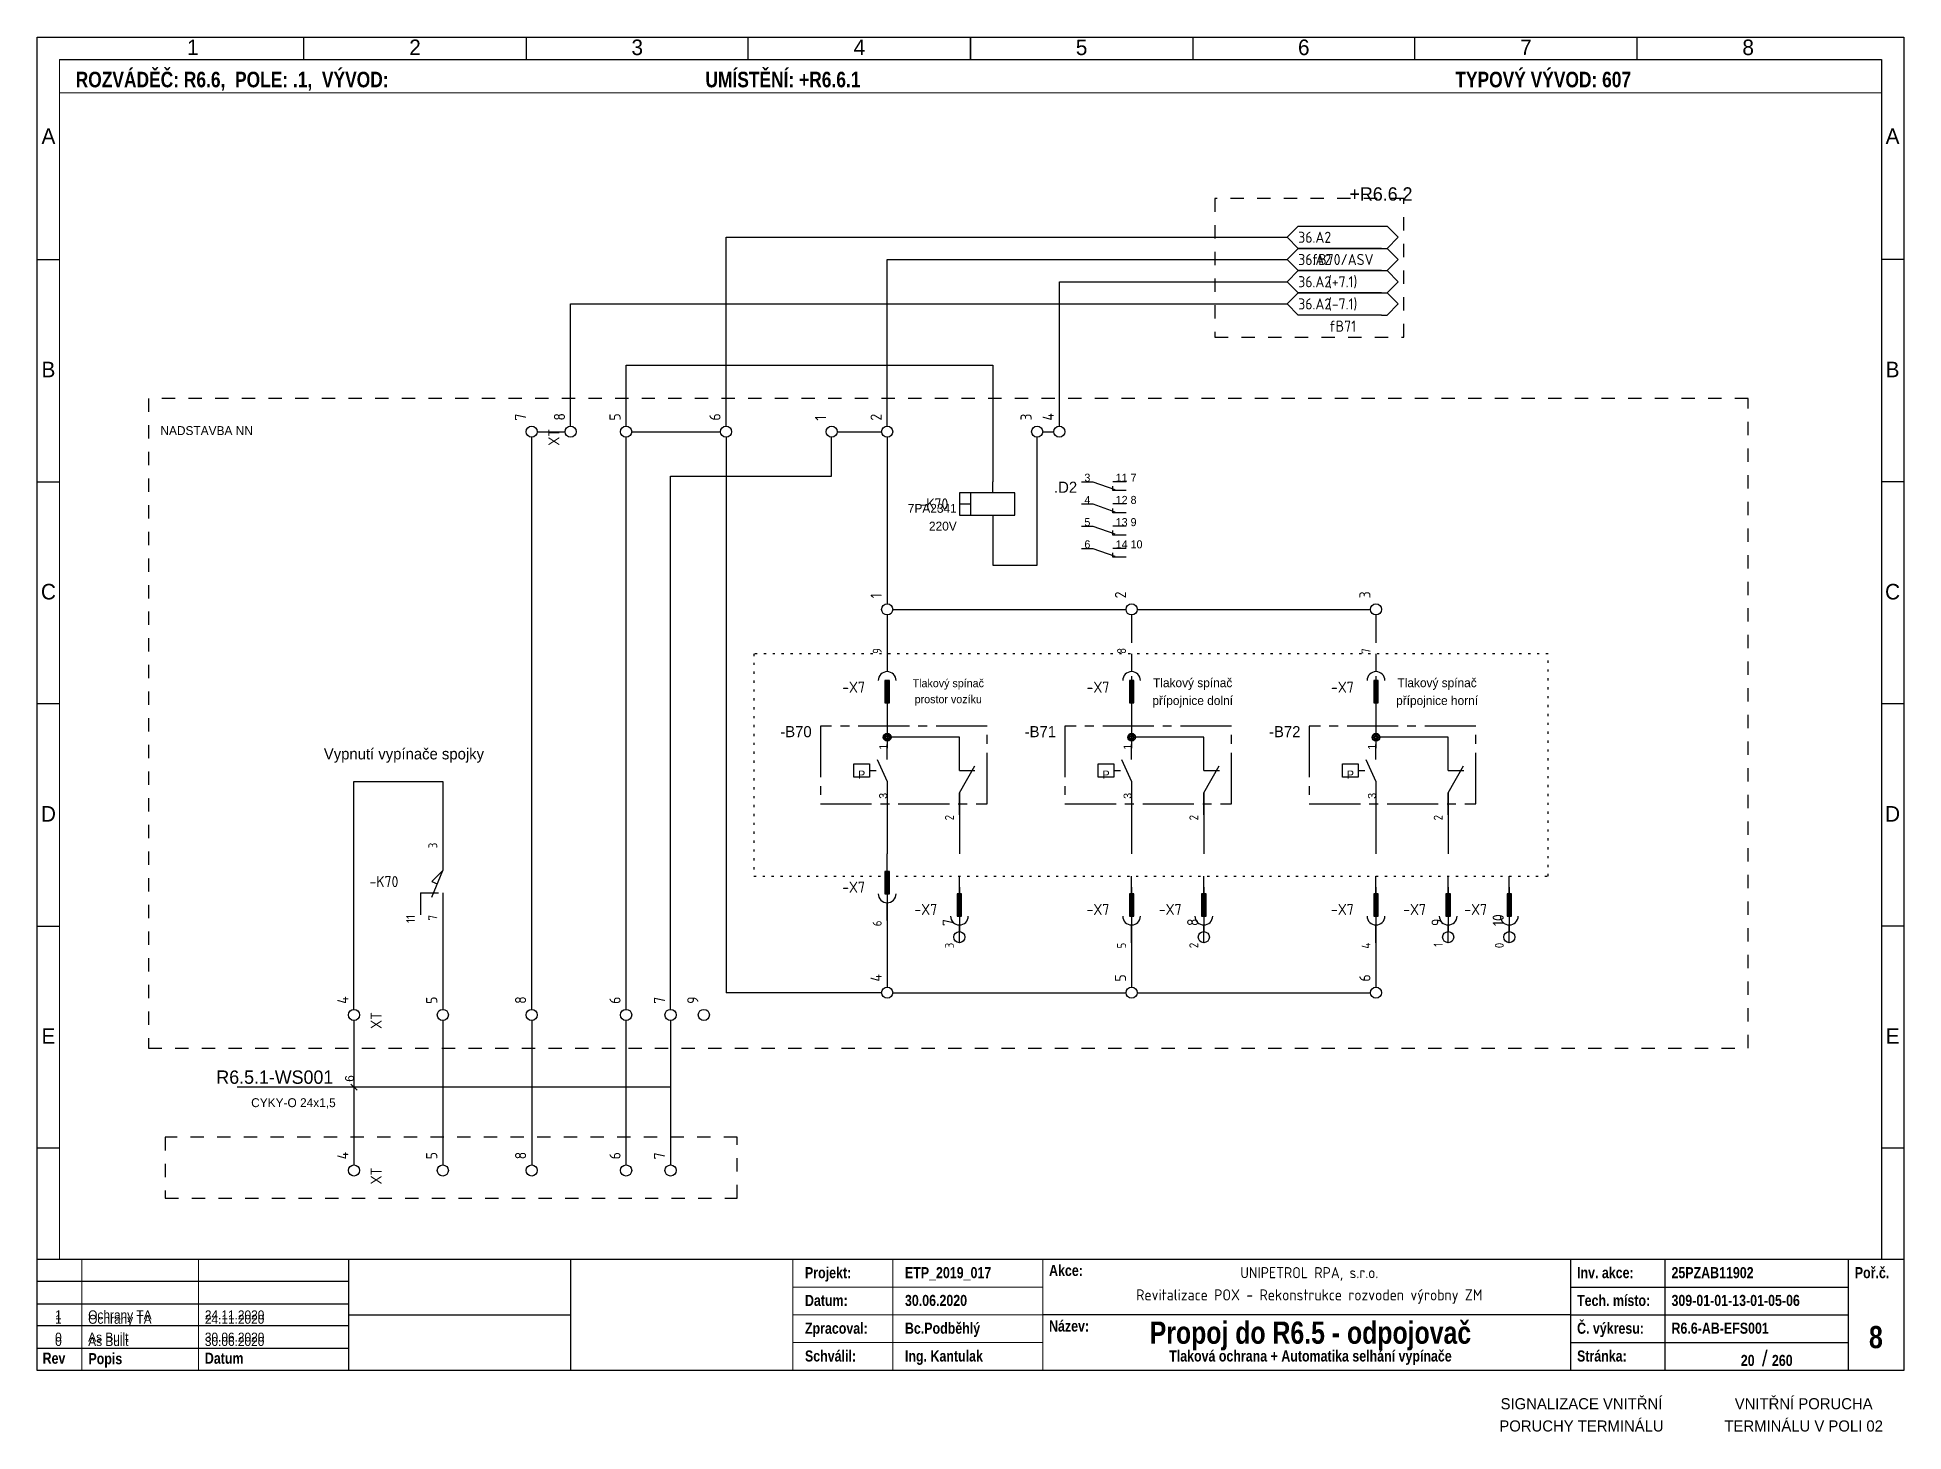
# Model space of a CAD drawing. Extents: x 0 to 420, y -14 to 300.
import ezdxf
from ezdxf.enums import TextEntityAlignment as Align

# ---------------------------------------------------------------- set-up
doc = ezdxf.new("R2010")
doc.units = 0
doc.header["$MEASUREMENT"] = 0
for name, pattern in [('EDS_DASHED', [4, 2.5, -1.5]), ('LTY1', [0]), ('LTY2', [2, 0.5, -1.5]), ('LTY3', [3, 1.5, -1.5]), ('LTY4', [6, 3, -3]), ('LTY6', [17.5, 11.5, -2, 2, -2])]:
    doc.linetypes.add(name, pattern=pattern)
for name, color, linetype in [('2', 2, 'Continuous'), ('4', 4, 'Continuous'), ('dotbox', 2, 'EDS_DASHED'), ('etext', 1, 'Continuous'), ('GRAFIK', 7, 'LTY1'), ('PEN1', 7, 'LTY1'), ('PEN2', 7, 'LTY1'), ('PEN4', 7, 'LTY1'), ('PEN5', 7, 'LTY1'), ('SYMBOL', 7, 'LTY1'), ('taglayer', 2, 'Continuous')]:
    doc.layers.add(name, color=color, linetype=linetype)
doc.layers.add('ETP_razítko_text', color=7, linetype='Continuous', lineweight=9)
doc.styles.add('A-TUCN', font='arialbd.ttf')
doc.styles.add('NORMSCHRIFT', font='normwin')
doc.styles.get("Standard").update_dxf_attribs({"font": 'ISOCP.SHX'})

# ---------------------------------------------------------------- blocks, each defined once
blk = doc.blocks.new('KON-NO1_')
at = {"layer": 'PEN1', "linetype": 'LTY1'}
for p, q in [((0, -2.5), (0, 0)), ((-2.275, -2.5), (0, -7.5)), ((0, -7.5), (0, -10))]:
    blk.add_line(p, q, dxfattribs=at)
at = {"layer": 'PEN2', "style": 'NORMSCHRIFT', "flags": 8}
for tag, height, p in [('CODE_1', 3, (-4.9, 3.5)), ('CODE_4', 3, (-4.9, -0.5)), ('CODE_2', 3, (-4.9, -0.5)), ('CODE_3', 2.5, (-4.75, -4)), ('CODE_10', 2.5, (-4.75, -10.5))]:
    blk.add_attdef(tag, text='', height=height, dxfattribs=at).set_placement(p, align=Align.RIGHT)
at = {"layer": 'PEN4', "style": 'NORMSCHRIFT', "flags": 8}
blk.add_attdef('CODE_21', (0, -0.325), '', height=1.8, rotation=90, dxfattribs=at)
at = {"layer": 'PEN4', "style": 'NORMSCHRIFT', "flags": 9}
for tag in ['CODE_91', 'CODE_5030', 'CODE_5031', 'CODE_5032']:
    blk.add_attdef(tag, (0, 0), '', height=3.5, dxfattribs=at)
at = {"layer": 'PEN4', "style": 'NORMSCHRIFT', "flags": 8}
blk.add_attdef('CODE_40', text='', height=1.8, dxfattribs=at).set_placement((-4.525, -12.8), align=Align.RIGHT)
blk.add_attdef('CODE_21', text='', height=1.8, rotation=90, dxfattribs=at).set_placement((0, -10.025), align=Align.RIGHT)
blk = doc.blocks.new('_OVL-TLAK_SP')
at = {"layer": 'PEN1', "linetype": 'LTY1'}
for p, q in [((-7.25, -1), (-3.75, -1)), ((-7.25, -4), (-7.25, -1)), ((-3.75, -4), (-7.25, -4)), ((-3.75, -1), (-3.75, -4))]:
    blk.add_line(p, q, dxfattribs=at)
at = {"layer": 'PEN1', "linetype": 'LTY3'}
blk.add_line((-3.75, -2.5), (-1.05, -2.5), dxfattribs=at)
at = {"layer": 'PEN4', "style": 'NORMSCHRIFT'}
blk.add_text('P', height=1.8, dxfattribs=at).set_placement((-5.5, -4.3), align=Align.CENTER)
blk = doc.blocks.new('W-ZILA')
at = {"layer": 'PEN1', "linetype": 'LTY1'}
blk.add_line((0.7, -0.7), (-0.7, 0.7), dxfattribs=at)
at = {"layer": 'PEN2', "style": 'NORMSCHRIFT', "flags": 8}
blk.add_attdef('CODE_4', text='', height=3, dxfattribs=at).set_placement((-4.4, 2), align=Align.RIGHT)
at = {"layer": 'PEN4', "style": 'NORMSCHRIFT', "flags": 8}
blk.add_attdef('CODE_1003', (0, 1.2), '', height=2, rotation=90, dxfattribs=at)
at = {"layer": 'PEN4', "style": 'NORMSCHRIFT', "flags": 9}
for tag in ['CODE_362', 'CODE_39', 'CODE_40', 'CODE_80', 'CODE_152', 'CODE_151', 'CODE_41', 'CODE_366', 'CODE_367', 'CODE_149', 'CODE_375', 'CODE_30', 'CODE_4600', 'CODE_4601', 'CODE_560', 'CODE_554', 'CODE_559', 'CODE_1003', 'CODE_556', 'CODE_1003', 'CODE_1600', 'CODE_564', 'CODE_565', 'CODE_12401', 'CODE_5030', 'CODE_5031', 'CODE_5032']:
    blk.add_attdef(tag, (0, 0), '', height=3.5, dxfattribs=at)
at = {"layer": 'PEN4', "style": 'NORMSCHRIFT', "flags": 8}
blk.add_attdef('CODE_1003', text='', height=2, dxfattribs=at).set_placement((-4.1, -4.5), align=Align.RIGHT)
blk.add_attdef('CODE_58', text='', height=2, rotation=90, dxfattribs=at).set_placement((4, -3.1), align=Align.RIGHT)
blk = doc.blocks.new('_VYT____')
at = {"layer": 'PEN2', "style": 'NORMSCHRIFT', "flags": 8}
for p in [(0.3, 3), (0.3, -0.5)]:
    blk.add_attdef('CODE_1003', p, '', height=3, dxfattribs=at)
blk.add_attdef('CODE_40', text='', height=2.5, dxfattribs=at).set_placement((-5.75, -18.5), align=Align.RIGHT)
at = {"layer": 'PEN4', "style": 'NORMSCHRIFT', "flags": 9}
for tag in ['CODE_1', 'CODE_2', 'CODE_3']:
    blk.add_attdef(tag, (0, 0), '', height=3.5, dxfattribs=at)
blk = doc.blocks.new('_6-CO')
at = {"layer": 'PEN1', "linetype": 'LTY1'}
for p, q in [((-5, 0), (-2.5, 0)), ((-2.5, 0), (2.5, -1.75)), ((5, 0), (2, 0)), ((2, -2), (2, -1)), ((5, -2), (2, -2))]:
    blk.add_line(p, q, dxfattribs=at)
blk = doc.blocks.new('_9-REV')
at = {"layer": 'PEN4', "style": 'NORMSCHRIFT', "flags": 8}
blk.add_attdef('CODE_12778', text='', height=2, dxfattribs=at).set_placement((-0.25, 0.5), align=Align.CENTER)
at = {"layer": 'PEN4', "style": 'NORMSCHRIFT'}
for tag, p, height, flags in [('CODE_5902', (0, 0), 3.5, 9), ('CODE_12783', (6.45, 0.5), 2, 8), ('CODE_12782', (32.7, 0.5), 2, 8)]:
    blk.add_attdef(tag, p, '', height=height, dxfattribs=dict(at, flags=flags))
blk = doc.blocks.new('htterm2')
blk.add_circle((0, -1.25), 1.25)
at = {"layer": 'etext'}
blk.add_attdef('T1', (-1.25, 2.5), '', height=2.5, rotation=90, dxfattribs=at)
blk.add_attdef('REFERENCE', text='', height=2.5, rotation=90, dxfattribs=at).set_placement((6.25, -1.25), align=Align.CENTER)
at = {"layer": 'etext', "flags": 1}
for tag, p in [('PNLNO', (-8.75, -1.25)), ('TBLOCK', (-5, -1.25))]:
    blk.add_attdef(tag, text='', height=2.5, rotation=90, dxfattribs=at).set_placement(p, align=Align.CENTER)
at = {"layer": 'etext'}
blk.add_attdef('T2', text='', height=2.5, rotation=90, dxfattribs=at).set_placement((-1.25, -5), align=Align.RIGHT)
for tag, p, flags in [('MFG', (12.5, -12.5), 1), ('CATNO', (12.5, -16.25), 1), ('CATDESC', (12.5, -20), 1), ('VSN', (12.5, -27.92), 3), ('LENGTH', (12.5, -32.08), 3), ('BUSW', (12.5, -36.25), 3), ('RSTATUS', (12.5, -40), 1)]:
    blk.add_attdef(tag, p, '', height=2.5, dxfattribs=dict(at, flags=flags))
blk = doc.blocks.new('hilsco9')
for p, q in [((0, 0), (0, -5)), ((-2.5, -11), (0, -5)), ((0, -5), (-2.5, -7.5)), ((-2.5, -7.5), (-1.26, -8.02)), ((-5, -10), (-1, -10)), ((-5, -10), (-5, -15)), ((0, -10), (0, -15))]:
    blk.add_line(p, q)
at = {"layer": 'etext'}
for tag, p in [('USER_C2', (-10, 2.5)), ('VISDESC', (-10, -1.25)), ('USER_C1', (-10, -5)), ('REFERENCE', (-10, -12.5)), ('RATING1', (-10, -16.25)), ('RATING2', (-10, -20)), ('RATING3', (-10, -23.75)), ('RATING4', (-10, -27.5))]:
    blk.add_attdef(tag, text='', height=2, dxfattribs=at).set_placement(p, align=Align.RIGHT)
blk.add_attdef('T4', (-1.25, 0), '', height=2, rotation=90, dxfattribs=at)
for tag, p, height, flags in [('CATDESC', (22.5, -10), 2, 1), ('PNLNO', (22.5, -12.5), 1.25, 1), ('VSN', (22.5, -17), 1.25, 3), ('MFG', (22.5, -14), 1.25, 1), ('CATNO', (22.5, -15.5), 1.25, 1), ('LENGTH', (22.5, -19.25), 1, 3), ('BUSW', (22.5, -21.19), 1, 3)]:
    blk.add_attdef(tag, p, '', height=height, dxfattribs=dict(at, flags=flags))
for tag, p in [('T1', (-6.25, -15)), ('T2', (-1.25, -15))]:
    blk.add_attdef(tag, text='', height=2, rotation=90, dxfattribs=at).set_placement(p, align=Align.RIGHT)
at = {"layer": 'etext', "flags": 1}
for tag, p in [('T5', (25, -22.5)), ('T6', (28.75, -22.5))]:
    blk.add_attdef(tag, text='', height=2, rotation=90, dxfattribs=at).set_placement(p, align=Align.RIGHT)
blk.add_attdef('RSTATUS', text='', height=2, dxfattribs=at).set_placement((-5, -30), align=Align.RIGHT)
blk.add_attdef('T3', (28.75, -31.25), '', height=2, rotation=90, dxfattribs=at)
at = {"layer": 'taglayer'}
blk.add_attdef('TAGNAME', text='', height=2.5, dxfattribs=at).set_placement((-10, -8.75), align=Align.RIGHT)
blk = doc.blocks.new('hihsc')
for p, q in [((0, -2.5), (0, 0)), ((-5, -2.5), (-7.5, -2.5)), ((-7.5, -2.5), (-7.5, -7.5)), ((-5, -2.5), (-5, -7.5)), ((5, -2.5), (-5, -2.5)), ((5, -7.5), (5, -2.5)), ((-7.5, -5), (-5, -5)), ((-7.5, -7.5), (-5, -7.5)), ((-5, -7.5), (5, -7.5)), ((0, -7.5), (0, -10))]:
    blk.add_line(p, q)
at = {"layer": 'etext'}
for tag, p in [('USER_C2', (-10, 5)), ('VISDESC', (-10, 1.25)), ('USER_C1', (-10, -2.5)), ('REFERENCE', (-10, -10)), ('RATING1', (-10, -13.75)), ('RATING2', (-10, -17.5)), ('RATING3', (-10, -21.25)), ('RATING4', (-10, -25))]:
    blk.add_attdef(tag, text='', height=2, dxfattribs=at).set_placement(p, align=Align.RIGHT)
blk.add_attdef('T1', (-1.25, 0), '', height=2, rotation=90, dxfattribs=at)
for tag, p, height, flags in [('CATDESC', (7.5, -1.25), 2, 1), ('PNLNO', (7.5, -3.75), 1.25, 1), ('MFG', (7.5, -5.25), 1.25, 1), ('VSN', (7.5, -8.25), 1.25, 3), ('CATNO', (7.5, -6.75), 1.25, 1), ('LENGTH', (8, -10), 1, 3), ('BUSW', (8, -11), 1, 3)]:
    blk.add_attdef(tag, p, '', height=height, dxfattribs=dict(at, flags=flags))
at = {"layer": 'etext', "flags": 1}
for tag, p in [('T2', (17.5, -6.25)), ('T3', (21.25, -6.25))]:
    blk.add_attdef(tag, p, '', height=2, rotation=90, dxfattribs=at)
for tag, p in [('T5', (17.5, -7.5)), ('T6', (21.25, -7.5))]:
    blk.add_attdef(tag, text='', height=2, rotation=90, dxfattribs=at).set_placement(p, align=Align.RIGHT)
at = {"layer": 'etext'}
blk.add_attdef('T4', text='', height=2, rotation=90, dxfattribs=at).set_placement((-1.25, -10), align=Align.RIGHT)
at = {"layer": 'etext', "flags": 1}
blk.add_attdef('RSTATUS', text='', height=2, dxfattribs=at).set_placement((-5, -30), align=Align.RIGHT)
at = {"layer": 'taglayer'}
blk.add_attdef('TAGNAME', text='', height=2.5, dxfattribs=at).set_placement((-10, -6.25), align=Align.RIGHT)
blk = doc.blocks.new('ORLEN_D')
at = {"layer": 'ETP_razítko_text'}
for p, q in [((5, 25), (5, 295)), ((5, 287.5), (415, 287.5)), ((10, 0), (10, 25)), ((36.25, 0), (36.25, 25)), ((170, 25), (170, 0)), ((192.5, 0), (192.5, 25)), ((226.25, 25), (226.25, 0)), ((170, 18.75), (226.25, 18.75)), ((170, 12.5), (226.25, 12.5)), ((170, 6.25), (226.25, 6.25))]:
    blk.add_line(p, q, dxfattribs=at)
at = {"layer": 'PEN1', "linetype": 'LTY1'}
for p, q in [((60, 295), (60, 300)), ((110, 300), (110, 295)), ((160, 295), (160, 300)), ((210, 300), (210, 295)), ((210, 295), (210, 300)), ((260, 300), (260, 295)), ((310, 295), (310, 300)), ((360, 295), (360, 300)), ((5, 295), (415, 295)), ((415, 295), (415, 25)), ((0, 250), (5, 250)), ((420, 250), (415, 250)), ((0, 200), (5, 200)), ((420, 200), (415, 200)), ((5, 150), (0, 150)), ((420, 150), (415, 150)), ((0, 100), (5, 100)), ((420, 100), (415, 100)), ((5, 50), (0, 50)), ((420, 50), (415, 50)), ((0, 25), (420, 25)), ((70, 25), (70, 0)), ((120, 25), (120, 0)), ((345, 25), (345, 0)), ((366.25, 25), (366.25, 0)), ((407.5, 25), (407.5, 0)), ((70, 20), (0, 20)), ((345, 18.75), (366.25, 18.75)), ((366.25, 18.75), (407.5, 18.75)), ((0, 15), (70, 15)), ((70, 10), (0, 10)), ((70, 12.5), (120, 12.5)), ((345, 12.5), (226.25, 12.5)), ((345, 12.5), (366.25, 12.5)), ((366.25, 12.5), (407.5, 12.5)), ((0, 5), (70, 5)), ((345, 6.25), (366.25, 6.25)), ((366.25, 6.25), (407.5, 6.25))]:
    blk.add_line(p, q, dxfattribs=at)
at = {"layer": 'PEN5', "linetype": 'LTY1'}
for p, q in [((0, 0), (0, 300)), ((0, 300), (420, 300)), ((420, 300), (420, 0)), ((420, 0), (0, 0)), ((420, 0), (0, 0))]:
    blk.add_line(p, q, dxfattribs=at)
at = {"layer": 'ETP_razítko_text'}
for p, values in [((5, 11), {'CODE_12778': '1', 'CODE_12783': 'Ochrany TA', 'CODE_12782': '24.11.2020'}), ((5, 6), {'CODE_12778': '0', 'CODE_12783': 'As Built', 'CODE_12782': '30.06.2020'})]:
    blk.add_blockref('_9-REV', p, dxfattribs=at).add_auto_attribs(values)
at = {"flags": 8}
for tag, p in [('NAZOV_SPOLOCNOSTI', (286.25, 20.75)), ('PROJEKT', (286.25, 15.75))]:
    blk.add_attdef(tag, text='', height=2.5, dxfattribs=at).set_placement(p, align=Align.CENTER)
at = {"layer": 'ETP_razítko_text', "style": 'A-TUCN', "width": 0.8}
for s, p in [('Projekt:', (172.75, 20.75)), ('Akce:', (227.68, 21.25)), ('Inv. akce:', (346.5, 20.75)), ('Poř.č.', (409, 20.75)), ('Datum:', (172.75, 14.5)), ('Tech. místo:', (346.5, 14.5)), ('Zpracoval:', (172.75, 8.25)), ('Název:', (227.68, 8.75)), ('Č. výkresu:', (346.5, 8.25)), ('Schválil:', (172.75, 2)), ('Stránka:', (346.5, 2)), ('Popis', (11.5, 1.4)), ('Datum', (37.7, 1.5))]:
    blk.add_text(s, height=2.5, dxfattribs=at).set_placement(p)
blk.add_text('Rev', height=2.5, dxfattribs=at).set_placement((3.75, 1.5), align=Align.CENTER)
for tag, p, height, flags in [('CODE_1', (8.63, 288.75), 3.5, 8), ('CODE_2', (150.35, 288.75), 3.5, 8), ('CODE_3', (180.34, 288.75), 3.5, 8), ('CODE_10150', (319.1, 288.75), 3.5, 8), ('CODE_500', (195.25, 20.75), 2.5, 8), ('CODE_10000', (367.75, 20.75), 2.5, 8), ('CODE_72', (195.25, 14.5), 2.5, 8), ('CODE_10001', (367.75, 14.5), 2.5, 8), ('CODE_502', (195.25, 8.25), 2.5, 8), ('CODE_68', (367.75, 8.25), 2.5, 8), ('CODE_531', (195.25, 2), 2.5, 8), ('CODE_60', (0, 1), 2.5, 9), ('CODE_61', (0, 1), 2.5, 9), ('CODE_63', (0, 1), 2.5, 9), ('CODE_64', (0, 1), 2.5, 9), ('CODE_57', (0, 1), 2.5, 9), ('CODE_757', (0, 1), 2.5, 9), ('CODE_755', (0, 1), 2.5, 9), ('CODE_756', (0, 1), 2.5, 9), ('CODE_758', (0, 1), 2.5, 9), ('CODE_700', (0, 1), 2.5, 9), ('CODE_704', (0, 1), 2.5, 9), ('CODE_4006', (0, 1), 2.5, 9), ('CODE_503', (0, 1), 2.5, 9), ('CODE_533', (0, 1), 2.5, 9), ('CODE_534', (0, 1), 2.5, 9), ('CODE_67', (0, 1), 2.5, 9), ('CODE_504', (0, 1), 2.5, 9), ('CODE_505', (0, 1), 2.5, 9), ('CODE_373', (0, 1), 2.5, 9), ('CODE_39', (0, 1), 2.5, 9), ('CODE_372', (0, 1), 2.5, 9), ('CODE_510', (0, 1), 2.5, 9), ('CODE_1003', (0, 1), 2.5, 9), ('CODE_509', (0, 1), 2.5, 9), ('CODE_1003', (0, 1), 2.5, 9), ('CODE_1003', (0, 1), 2.5, 9), ('CODE_12766', (0, 1), 2.5, 9), ('CODE_109', (0, 1), 2.5, 9), ('CODE_12791', (0, 1), 2.5, 9), ('CODE_91', (0, 1), 2.5, 9), ('CODE_91', (0, 1), 2.5, 9), ('CODE_91', (0, 1), 2.5, 9), ('CODE_91', (0, 1), 2.5, 9), ('CODE_91', (0, 1), 2.5, 9), ('CODE_2160', (0, 1), 2.5, 9), ('CODE_2000', (0, 1), 2.5, 9), ('CODE_2001', (0, 1), 2.5, 9), ('CODE_2002', (0, 1), 2.5, 9), ('CODE_2003', (0, 1), 2.5, 9), ('CODE_2004', (0, 1), 2.5, 9), ('CODE_2005', (0, 1), 2.5, 9), ('CODE_2006', (0, 1), 2.5, 9), ('CODE_2007', (0, 1), 2.5, 9), ('CODE_2008', (0, 1), 2.5, 9), ('CODE_2009', (0, 1), 2.5, 9), ('CODE_2012', (0, 1), 2.5, 9), ('CODE_2013', (0, 1), 2.5, 9), ('CODE_2014', (0, 1), 2.5, 9), ('CODE_2015', (0, 1), 2.5, 9), ('CODE_2016', (0, 1), 2.5, 9), ('CODE_2017', (0, 1), 2.5, 9), ('CODE_2018', (0, 1), 2.5, 9), ('CODE_2019', (0, 1), 2.5, 9), ('CODE_2130', (0, 1), 2.5, 9), ('CODE_2131', (0, 1), 2.5, 9), ('CODE_2500', (0, 1), 2.5, 9), ('CODE_2501', (0, 1), 2.5, 9), ('CODE_2502', (0, 1), 2.5, 9), ('CODE_2503', (0, 1), 2.5, 9), ('CODE_2504', (0, 1), 2.5, 9), ('CODE_2505', (0, 1), 2.5, 9), ('CODE_2506', (0, 1), 2.5, 9), ('CODE_2507', (0, 1), 2.5, 9), ('CODE_2508', (0, 1), 2.5, 9), ('CODE_2509', (0, 1), 2.5, 9), ('CODE_4510', (0, 1), 2.5, 9), ('CODE_12778', (0, 1), 2.5, 9), ('CODE_12783', (0, 1), 2.5, 9), ('CODE_12782', (0, 1), 2.5, 9), ('CODE_5902', (0, 1), 2.5, 9), ('CODE_5030', (0, 1), 2.5, 9), ('CODE_5031', (0, 1), 2.5, 9), ('CODE_5032', (0, 1), 2.5, 9), ('CODE_5033', (0, 1), 2.5, 9), ('CODE_5034', (0, 1), 2.5, 9), ('CODE_5035', (0, 1), 2.5, 9), ('CODE_71', (390.35, 1), 2.5, 8)]:
    blk.add_attdef(tag, p, '', height=height, dxfattribs=dict(at, flags=flags))
at = {"layer": 'ETP_razítko_text', "style": 'A-TUCN', "width": 0.8, "flags": 8}
for tag, height, p in [('CODE_76', 5, (286.5, 6)), ('CODE_701', 5, (413.75, 5)), ('CODE_65', 2.5, (286.5, 2))]:
    blk.add_attdef(tag, text='', height=height, dxfattribs=at).set_placement(p, align=Align.CENTER)
blk.add_attdef('CODE_62', text='', height=2.5, dxfattribs=at).set_placement((386.45, 1), align=Align.RIGHT)
at = {"layer": 'PEN1', "style": 'NORMSCHRIFT'}
for s, p in [('1', (35, 296)), ('2', (85, 296)), ('3', (135, 296)), ('4', (185, 296)), ('5', (235, 296)), ('6', (285, 296)), ('7', (335, 296)), ('8', (385, 296)), ('A', (2.5, 276)), ('A', (417.5, 276)), ('B', (2.5, 223.5)), ('B', (417.5, 223.5)), ('C', (2.5, 173.5)), ('C', (417.5, 173.5)), ('D', (2.5, 123.5)), ('D', (417.5, 123.5)), ('E', (2.5, 73.5)), ('E', (417.5, 73.5)), ('/', (388.75, 1))]:
    blk.add_text(s, height=3.5, dxfattribs=at).set_placement(p, align=Align.CENTER)
blk = doc.blocks.new('hiplug')
for p, q in [((0, 0), (0, -4)), ((-0.5, -6), (-0.5, -11)), ((0.5, -6), (-0.5, -6)), ((0.5, -11), (0.5, -6)), ((-0.5, -11), (0.5, -11)), ((0, -11), (0, -15))]:
    blk.add_line(p, q)
blk.add_arc((0, -6), 2, 0, 180)
for points in [[(-0.5, -6), (0.5, -6), (-0.5, -11)], [(-0.5, -11), (0.5, -11), (0.5, -6)]]:
    blk.add_solid(points)
at = {"layer": 'etext'}
for tag, p in [('USER_C2', (-5, 2.5)), ('VISDESC', (-5, -1.25)), ('USER_C1', (-5, -5)), ('REFERENCE', (-5, -12.5)), ('RATING1', (-5, -16.25)), ('RATING2', (-5, -20)), ('RATING3', (-5, -23.75)), ('RATING4', (-5, -27.5))]:
    blk.add_attdef(tag, text='', height=2, dxfattribs=at).set_placement(p, align=Align.RIGHT)
blk.add_attdef('T1', (-1.25, 0), '', height=2, rotation=90, dxfattribs=at)
blk.add_attdef('T4', text='', height=2, rotation=90, dxfattribs=at).set_placement((-1.25, -15), align=Align.RIGHT)
at = {"layer": 'etext', "flags": 1}
blk.add_attdef('RSTATUS', text='', height=2, dxfattribs=at).set_placement((-5, -30), align=Align.RIGHT)
at = {"layer": 'etext'}
for tag, p, height, flags in [('PNLNO', (10, -42.5), 1.25, 1), ('CATDESC', (27.5, -41.25), 2, 1), ('VSN', (10, -47), 1.25, 3), ('MFG', (10, -44), 1.25, 1), ('CATNO', (10, -45.5), 1.25, 1), ('LENGTH', (10.75, -49.5), 1, 3), ('BUSW', (10.75, -50.5), 1, 3)]:
    blk.add_attdef(tag, p, '', height=height, dxfattribs=dict(at, flags=flags))
at = {"layer": 'etext', "flags": 1}
for tag, p in [('T5', (22.5, -42.5)), ('T6', (26.25, -42.5))]:
    blk.add_attdef(tag, text='', height=2, rotation=90, dxfattribs=at).set_placement(p, align=Align.RIGHT)
for tag, p in [('T2', (27.5, -50)), ('T3', (31.25, -50))]:
    blk.add_attdef(tag, p, '', height=2, rotation=90, dxfattribs=at)
at = {"layer": 'taglayer'}
blk.add_attdef('TAGNAME', text='', height=2.5, dxfattribs=at).set_placement((-5, -8.75), align=Align.RIGHT)
blk = doc.blocks.new('hiplug9')
for p, q in [((0, -4), (0, 0)), ((-0.5, -4), (-0.5, -9)), ((0.5, -4), (-0.5, -4)), ((0.5, -9), (0.5, -4)), ((-0.5, -9), (0.5, -9)), ((0, -15), (0, -11))]:
    blk.add_line(p, q)
blk.add_arc((0, -9), 2, 180, 0)
for points in [[(0.5, -4), (-0.5, -4), (-0.5, -9)], [(0.5, -9), (-0.5, -9), (0.5, -4)]]:
    blk.add_solid(points)
at = {"layer": 'etext'}
for tag, p in [('USER_C2', (-5, 2.5)), ('VISDESC', (-5, -1.25)), ('USER_C1', (-5, -5)), ('REFERENCE', (-5, -12.5)), ('RATING1', (-5, -16.25)), ('RATING2', (-5, -20)), ('RATING3', (-5, -23.75)), ('RATING4', (-5, -27.5))]:
    blk.add_attdef(tag, text='', height=2, dxfattribs=at).set_placement(p, align=Align.RIGHT)
blk.add_attdef('T4', (-1.25, 0), '', height=2, rotation=90, dxfattribs=at)
for tag, p, height, flags in [('CATDESC', (20, -10), 2, 1), ('PNLNO', (20, -12.5), 1.25, 1), ('VSN', (20, -17), 1.25, 3), ('MFG', (20, -14), 1.25, 1), ('CATNO', (20, -15.5), 1.25, 1), ('LENGTH', (19.64, -19), 1, 3), ('BUSW', (19.64, -20), 1, 3)]:
    blk.add_attdef(tag, p, '', height=height, dxfattribs=dict(at, flags=flags))
blk.add_attdef('T1', text='', height=2, rotation=90, dxfattribs=at).set_placement((-1.25, -15), align=Align.RIGHT)
at = {"layer": 'etext', "flags": 1}
for tag, p in [('T5', (25, -22.5)), ('T6', (27.5, -22.5))]:
    blk.add_attdef(tag, text='', height=2, rotation=90, dxfattribs=at).set_placement(p, align=Align.RIGHT)
blk.add_attdef('RSTATUS', text='', height=2, dxfattribs=at).set_placement((-5, -30), align=Align.RIGHT)
for tag, p in [('T2', (25, -31.25)), ('T3', (28.75, -31.25))]:
    blk.add_attdef(tag, p, '', height=2, rotation=90, dxfattribs=at)
at = {"layer": 'taglayer'}
blk.add_attdef('TAGNAME', text='', height=2.5, dxfattribs=at).set_placement((-5, -8.75), align=Align.RIGHT)
blk = doc.blocks.new('vwextn')
for p, q in [((0, 0), (2.5, 2.5)), ((2.5, -2.5), (0, 0)), ((2.5, 2.5), (21.25, 2.5)), ((21.25, 2.5), (22.5, 2.5)), ((22.5, 2.5), (25, 0)), ((25, 0), (22.5, -2.5)), ((21.25, -2.5), (2.5, -2.5)), ((21.25, -2.5), (22.5, -2.5))]:
    blk.add_line(p, q)
at = {"layer": 'etext'}
blk.add_attdef('WIRENAME', (2.5, -1.25), '', height=2.5, dxfattribs=at)
blk.add_attdef('REFERENCE', text='', height=2.5, dxfattribs=at).set_placement((12.5, -6.25), align=Align.CENTER)
for tag, p, flags in [('MFG', (28.75, -7.5), 1), ('CATNO', (28.75, -10), 1), ('CATDESC', (28.75, -12.5), 1), ('VSN', (28.75, -15), 3), ('WIRENET', (28.75, -17.5), 1), ('RSTATUS', (28.75, -20), 1)]:
    blk.add_attdef(tag, p, '', height=1.25, dxfattribs=dict(at, flags=flags))
blk = doc.blocks.new('hiswc')
for p, q in [((0, -5), (0, 0)), ((0, -10), (3.48, -3.93)), ((0, -5), (3.5, -5)), ((0, -15), (0, -10))]:
    blk.add_line(p, q)
at = {"layer": 'etext'}
for tag, p in [('USER_C2', (-5, 2.5)), ('VISDESC', (-5, -1.25)), ('USER_C1', (-5, -5)), ('REFERENCE', (-5, -12.5)), ('RATING1', (-5, -16.25)), ('RATING2', (-5, -20)), ('RATING3', (-5, -23.75)), ('RATING4', (-5, -27.5))]:
    blk.add_attdef(tag, text='', height=2, dxfattribs=at).set_placement(p, align=Align.RIGHT)
blk.add_attdef('T1', (-1.25, 0), '', height=2, rotation=90, dxfattribs=at)
blk.add_attdef('T4', text='', height=2, rotation=90, dxfattribs=at).set_placement((-1.25, -15), align=Align.RIGHT)
at = {"layer": 'etext', "flags": 1}
blk.add_attdef('RSTATUS', text='', height=2, dxfattribs=at).set_placement((-5, -30), align=Align.RIGHT)
at = {"layer": 'etext'}
for tag, p, height, flags in [('PNLNO', (8.75, -43.75), 1.25, 1), ('MFG', (8.75, -45.25), 1.25, 1), ('CATNO', (8.75, -46.75), 1.25, 1), ('CATDESC', (27.5, -46.25), 2, 1), ('VSN', (8.75, -48.25), 1.25, 3), ('LENGTH', (8.75, -50.5), 1, 3), ('BUSW', (8.75, -51.5), 1, 3)]:
    blk.add_attdef(tag, p, '', height=height, dxfattribs=dict(at, flags=flags))
at = {"layer": 'etext', "flags": 1}
for tag, p in [('T5', (20, -45)), ('T6', (23.75, -45))]:
    blk.add_attdef(tag, text='', height=2, rotation=90, dxfattribs=at).set_placement(p, align=Align.RIGHT)
for tag, p in [('T2', (25, -53.75)), ('T3', (28.75, -53.75))]:
    blk.add_attdef(tag, p, '', height=2, rotation=90, dxfattribs=at)
at = {"layer": 'taglayer'}
blk.add_attdef('TAGNAME', text='', height=2.5, dxfattribs=at).set_placement((-5, -8.75), align=Align.RIGHT)

msp = doc.modelspace()

# ---------------------------------------------------------------- linework, layer by layer
at = {"layer": '4', "linetype": 'LTY1'}
for p, q in [((155, 212.5), (155, 255)), ((155, 255), (281.25, 255)), ((191.25, 212.5), (191.25, 250)), ((191.25, 250), (281.25, 250)), ((230, 212.5), (230, 245)), ((230, 245), (281.25, 245)), ((120, 212.5), (120, 240)), ((120, 240), (281.25, 240)), ((132.5, 212.5), (132.5, 226.25)), ((132.5, 226.25), (215, 226.25)), ((215, 226.25), (215, 200)), ((111.25, 81.25), (111.25, 210)), ((112.5, 211.25), (118.75, 211.25)), ((132.5, 81.25), (132.5, 210)), ((133.75, 211.25), (153.75, 211.25)), ((155, 210), (155, 85)), ((178.75, 201.25), (178.75, 210)), ((180, 211.25), (190, 211.25)), ((191.25, 210), (191.25, 172.5)), ((225, 181.25), (225, 210)), ((226.25, 211.25), (228.75, 211.25)), ((142.5, 81.25), (142.5, 201.25)), ((142.5, 201.25), (178.75, 201.25)), ((215, 190), (215, 181.25)), ((215, 181.25), (225, 181.25)), ((191.25, 170), (191.25, 161.25)), ((192.5, 171.25), (245, 171.25)), ((246.25, 170), (246.25, 163.75)), ((247.5, 171.25), (300, 171.25)), ((301.25, 170), (301.25, 163.75)), ((246.25, 156.25), (246.25, 142.5)), ((301.25, 156.25), (301.25, 142.5)), ((191.25, 153.75), (191.25, 142.5)), ((191.25, 142.5), (191.25, 140)), ((207.5, 142.5), (191.25, 142.5)), ((207.5, 140), (207.5, 142.5)), ((246.25, 142.5), (246.25, 140)), ((262.5, 142.5), (246.25, 142.5)), ((262.5, 140), (262.5, 142.5)), ((301.25, 142.5), (301.25, 140)), ((317.5, 142.5), (301.25, 142.5)), ((317.5, 140), (317.5, 142.5)), ((71.25, 81.25), (71.25, 132.5)), ((71.25, 132.5), (91.25, 132.5)), ((91.25, 132.5), (91.25, 117.5)), ((191.25, 130), (191.25, 116.25)), ((207.5, 130), (207.5, 116.25)), ((246.25, 130), (246.25, 116.25)), ((262.5, 130), (262.5, 116.25)), ((301.25, 130), (301.25, 116.25)), ((317.5, 130), (317.5, 116.25)), ((91.25, 107.5), (91.25, 81.25)), ((191.25, 108.75), (191.25, 86.25)), ((207.5, 108.75), (207.5, 98.75)), ((246.25, 108.75), (246.25, 86.25)), ((262.5, 108.75), (262.5, 98.75)), ((301.25, 108.75), (301.25, 86.25)), ((317.5, 108.75), (317.5, 98.75)), ((331.25, 108.75), (331.25, 98.75)), ((190, 85), (155, 85)), ((192.5, 85), (245, 85)), ((247.5, 85), (300, 85)), ((71.25, 78.75), (71.25, 46.25)), ((91.25, 78.75), (91.25, 46.25)), ((111.25, 78.75), (111.25, 46.25)), ((132.5, 46.25), (132.5, 78.75)), ((142.5, 78.75), (142.5, 46.25)), ((142.5, 63.75), (45, 63.75))]:
    msp.add_line(p, q, dxfattribs=at)
at = {"layer": 'dotbox', "linetype": 'LTY4'}
for points in [[(265, 232.5), (307.5, 232.5), (307.5, 263.75), (265, 263.75)], [(25, 72.5), (385, 72.5), (385, 218.75), (25, 218.75)], [(28.75, 38.75), (157.5, 38.75), (157.5, 52.5), (28.75, 52.5)]]:
    msp.add_lwpolyline(points, close=True, dxfattribs=at)
at = {"layer": 'PEN1', "linetype": 'LTY1'}
for centre, radius in [((191.25, 142.5), 0.875), ((191.25, 142.5), 0.625), ((191.25, 142.5), 0.375), ((246.25, 142.5), 0.875), ((246.25, 142.5), 0.625), ((246.25, 142.5), 0.375), ((301.25, 142.5), 0.875), ((301.25, 142.5), 0.625), ((301.25, 142.5), 0.375)]:
    msp.add_circle(centre, radius, dxfattribs=at)
at = {"layer": 'PEN4', "linetype": 'LTY2'}
for p, q in [((161.25, 161.25), (161.25, 111.25)), ((340, 161.25), (161.25, 161.25)), ((340, 111.25), (340, 161.25)), ((161.25, 111.25), (340, 111.25))]:
    msp.add_line(p, q, dxfattribs=at)
at = {"layer": 'PEN4', "linetype": 'LTY6'}
for p, q in [((176.25, 145), (176.25, 127.5)), ((213.75, 145), (176.25, 145)), ((213.75, 127.5), (213.75, 145)), ((231.25, 145), (231.25, 127.5)), ((268.75, 145), (231.25, 145)), ((268.75, 127.5), (268.75, 145)), ((286.25, 145), (286.25, 127.5)), ((323.75, 145), (286.25, 145)), ((323.75, 127.5), (323.75, 145)), ((176.25, 127.5), (213.75, 127.5)), ((231.25, 127.5), (268.75, 127.5)), ((286.25, 127.5), (323.75, 127.5))]:
    msp.add_line(p, q, dxfattribs=at)

# ---------------------------------------------------------------- block references
at = {"layer": '2'}
ref = msp.add_blockref('htterm2', (111.25, 212.5), dxfattribs=at)
ref.add_attrib('T1', '7', (110, 213.75), dxfattribs={"layer": 'etext', "height": 2.5, "rotation": 90})
ref.add_attrib('REFERENCE', 'XT', dxfattribs={"layer": 'etext', "height": 2.5, "rotation": 90}).set_placement((117.5, 210), align=Align.CENTER)
ref = msp.add_blockref('htterm2', (120, 212.5), dxfattribs=at)
ref.add_attrib('T1', '8', (118.75, 213.75), dxfattribs={"layer": 'etext', "height": 2.5, "rotation": 90})
ref = msp.add_blockref('htterm2', (132.5, 212.5), dxfattribs=at)
ref.add_attrib('T1', '5', (131.25, 213.75), dxfattribs={"layer": 'etext', "height": 2.5, "rotation": 90})
ref = msp.add_blockref('htterm2', (155, 212.5), dxfattribs=at)
ref.add_attrib('T1', '6', (153.75, 213.75), dxfattribs={"layer": 'etext', "height": 2.5, "rotation": 90})
ref = msp.add_blockref('htterm2', (178.75, 212.5), dxfattribs=at)
ref.add_attrib('T1', '1', (177.5, 213.75), dxfattribs={"layer": 'etext', "height": 2.5, "rotation": 90})
ref = msp.add_blockref('htterm2', (191.25, 212.5), dxfattribs=at)
ref.add_attrib('T1', '2', (190, 213.75), dxfattribs={"layer": 'etext', "height": 2.5, "rotation": 90})
ref = msp.add_blockref('htterm2', (225, 212.5), dxfattribs=at)
ref.add_attrib('T1', '3', (223.75, 213.75), dxfattribs={"layer": 'etext', "height": 2.5, "rotation": 90})
ref = msp.add_blockref('htterm2', (230, 212.5), dxfattribs=at)
ref.add_attrib('T1', '4', (228.75, 213.75), dxfattribs={"layer": 'etext', "height": 2.5, "rotation": 90})
for name, p, values in [('hihsc', (215, 200), {'TAGNAME': '-K70'}), ('hiplug', (191.25, 161.25), {'TAGNAME': '-X7', 'T1': '9'}), ('hiplug', (246.25, 161.25), {'TAGNAME': '-X7', 'T1': '8'}), ('hiplug', (301.25, 161.25), {'TAGNAME': '-X7', 'T1': '7'}), ('hiswc', (207.5, 140), {'T4': '2'}), ('hiswc', (262.5, 140), {'T4': '2'}), ('hiswc', (317.5, 140), {'T4': '2'}), ('hilsco9', (91.25, 117.5), {'TAGNAME': '-K70', 'T1': '11', 'T2': '7', 'T4': '3'}), ('hiplug9', (191.25, 116.25), {'TAGNAME': '-X7', 'T1': '6'}), ('hiplug9', (207.5, 111.25), {'TAGNAME': '-X7', 'T1': '3'}), ('hiplug9', (246.25, 111.25), {'TAGNAME': '-X7', 'T1': '5'}), ('hiplug9', (262.5, 111.25), {'TAGNAME': '-X7', 'T1': '2'}), ('hiplug9', (301.25, 111.25), {'TAGNAME': '-X7', 'T1': '4'}), ('hiplug9', (317.5, 111.25), {'TAGNAME': '-X7', 'T1': '1'}), ('hiplug9', (331.25, 111.25), {'TAGNAME': '-X7', 'T1': '0'})]:
    msp.add_blockref(name, p, dxfattribs=at).add_auto_attribs(values)
ref = msp.add_blockref('htterm2', (191.25, 172.5), dxfattribs=at)
ref.add_attrib('T1', '1', (190, 173.75), dxfattribs={"layer": 'etext', "height": 2.5, "rotation": 90})
ref = msp.add_blockref('htterm2', (246.25, 172.5), dxfattribs=at)
ref.add_attrib('T1', '2', (245, 173.75), dxfattribs={"layer": 'etext', "height": 2.5, "rotation": 90})
ref = msp.add_blockref('htterm2', (301.25, 172.5), dxfattribs=at)
ref.add_attrib('T1', '3', (300, 173.75), dxfattribs={"layer": 'etext', "height": 2.5, "rotation": 90})
ref = msp.add_blockref('htterm2', (207.5, 98.75), dxfattribs=at)
ref.add_attrib('T1', '7', (206.25, 100), dxfattribs={"layer": 'etext', "height": 2.5, "rotation": 90})
ref = msp.add_blockref('htterm2', (262.5, 98.75), dxfattribs=at)
ref.add_attrib('T1', '8', (261.25, 100), dxfattribs={"layer": 'etext', "height": 2.5, "rotation": 90})
ref = msp.add_blockref('htterm2', (317.5, 98.75), dxfattribs=at)
ref.add_attrib('T1', '9', (316.25, 100), dxfattribs={"layer": 'etext', "height": 2.5, "rotation": 90})
ref = msp.add_blockref('htterm2', (331.25, 98.75), dxfattribs=at)
ref.add_attrib('T1', '10', (330, 100), dxfattribs={"layer": 'etext', "height": 2.5, "rotation": 90})
ref = msp.add_blockref('htterm2', (191.25, 86.25), dxfattribs=at)
ref.add_attrib('T1', '4', (190, 87.5), dxfattribs={"layer": 'etext', "height": 2.5, "rotation": 90})
ref = msp.add_blockref('htterm2', (246.25, 86.25), dxfattribs=at)
ref.add_attrib('T1', '5', (245, 87.5), dxfattribs={"layer": 'etext', "height": 2.5, "rotation": 90})
ref = msp.add_blockref('htterm2', (301.25, 86.25), dxfattribs=at)
ref.add_attrib('T1', '6', (300, 87.5), dxfattribs={"layer": 'etext', "height": 2.5, "rotation": 90})
ref = msp.add_blockref('htterm2', (71.25, 81.25), dxfattribs=at)
ref.add_attrib('T1', '4', (70, 82.5), dxfattribs={"layer": 'etext', "height": 2.5, "rotation": 90})
ref.add_attrib('REFERENCE', 'XT', dxfattribs={"layer": 'etext', "height": 2.5, "rotation": 90}).set_placement((77.5, 78.75), align=Align.CENTER)
ref = msp.add_blockref('htterm2', (91.25, 81.25), dxfattribs=at)
ref.add_attrib('T1', '5', (90, 82.5), dxfattribs={"layer": 'etext', "height": 2.5, "rotation": 90})
ref = msp.add_blockref('htterm2', (111.25, 81.25), dxfattribs=at)
ref.add_attrib('T1', '8', (110, 82.5), dxfattribs={"layer": 'etext', "height": 2.5, "rotation": 90})
ref = msp.add_blockref('htterm2', (132.5, 81.25), dxfattribs=at)
ref.add_attrib('T1', '6', (131.25, 82.5), dxfattribs={"layer": 'etext', "height": 2.5, "rotation": 90})
ref = msp.add_blockref('htterm2', (142.5, 81.25), dxfattribs=at)
ref.add_attrib('T1', '7', (141.25, 82.5), dxfattribs={"layer": 'etext', "height": 2.5, "rotation": 90})
ref = msp.add_blockref('htterm2', (150, 81.25), dxfattribs=at)
ref.add_attrib('T1', '9', (148.75, 82.5), dxfattribs={"layer": 'etext', "height": 2.5, "rotation": 90})
ref = msp.add_blockref('htterm2', (71.25, 46.25), dxfattribs=at)
ref.add_attrib('T1', '4', (70, 47.5), dxfattribs={"layer": 'etext', "height": 2.5, "rotation": 90})
ref.add_attrib('REFERENCE', 'XT', dxfattribs={"layer": 'etext', "height": 2.5, "rotation": 90}).set_placement((77.5, 43.75), align=Align.CENTER)
ref = msp.add_blockref('htterm2', (91.25, 46.25), dxfattribs=at)
ref.add_attrib('T1', '5', (90, 47.5), dxfattribs={"layer": 'etext', "height": 2.5, "rotation": 90})
ref = msp.add_blockref('htterm2', (111.25, 46.25), dxfattribs=at)
ref.add_attrib('T1', '8', (110, 47.5), dxfattribs={"layer": 'etext', "height": 2.5, "rotation": 90})
ref = msp.add_blockref('htterm2', (132.5, 46.25), dxfattribs=at)
ref.add_attrib('T1', '6', (131.25, 47.5), dxfattribs={"layer": 'etext', "height": 2.5, "rotation": 90})
ref = msp.add_blockref('htterm2', (142.5, 46.25), dxfattribs=at)
ref.add_attrib('T1', '7', (141.25, 47.5), dxfattribs={"layer": 'etext', "height": 2.5, "rotation": 90})
at = {"layer": '4'}
for name, p, values in [('ORLEN_D', (0, 0), {'CODE_71': '260', 'CODE_701': '8', 'CODE_1': 'ROZVÁDĚČ: R6.6,  POLE: .1,  VÝVOD: ', 'CODE_2': 'UMÍSTĚNÍ: +R6.6.1', 'CODE_10150': 'TYPOVÝ VÝVOD: 607', 'CODE_76': 'Propoj do R6.5 - odpojovač', 'CODE_62': '20', 'CODE_65': 'Tlaková ochrana + Automatika selhání vypínače', 'CODE_502': 'Bc.Podběhlý', 'CODE_72': '30.06.2020', 'CODE_531': 'Ing. Kantulak', 'CODE_500': 'ETP_2019_017', 'CODE_68': 'R6.6-AB-EFS001', 'CODE_10000': '25PZAB11902', 'CODE_10001': '309-01-01-13-01-05-06', 'NAZOV_SPOLOCNOSTI': 'UNIPETROL RPA, s.r.o.', 'PROJEKT': 'Revitalizace POX - Rekonstrukce rozvoden výrobny ZM'}), ('vwextn', (281.25, 255), {'WIRENAME': '36.A2', 'REFERENCE': 'fB70/ASV'}), ('vwextn', (281.25, 250), {'WIRENAME': '36.A2', 'REFERENCE': '(+7.1)'}), ('vwextn', (281.25, 245), {'WIRENAME': '36.A2', 'REFERENCE': '(-7.1)'}), ('vwextn', (281.25, 240), {'WIRENAME': '36.A2', 'REFERENCE': 'fB71'})]:
    msp.add_blockref(name, p, dxfattribs=at).add_auto_attribs(values)
at = {"layer": 'GRAFIK'}
for name, p in [('_6-CO', (240, 200)), ('_6-CO', (240, 195)), ('_6-CO', (240, 190)), ('_6-CO', (240, 185)), ('_OVL-TLAK_SP', (191, 137.5)), ('_OVL-TLAK_SP', (246, 137.5)), ('_OVL-TLAK_SP', (301, 137.5))]:
    msp.add_blockref(name, p, dxfattribs=at)
at = {"layer": 'SYMBOL'}
ref = msp.add_blockref('_VYT____', (265, 263.75), dxfattribs=at)
ref.add_attrib('CODE_1003', '+R6.6.2', (295.3, 263.25), dxfattribs={"layer": 'PEN2', "height": 3, "style": 'NORMSCHRIFT', "flags": 8})
ref = msp.add_blockref('KON-NO1_', (191.25, 140), dxfattribs=at)
ref.add_attrib('CODE_21', '1', (191.25, 139.68), dxfattribs={"layer": 'PEN4', "height": 1.8, "rotation": 90, "style": 'NORMSCHRIFT', "flags": 8})
ref.add_attrib('CODE_21', '3', dxfattribs={"layer": 'PEN4', "height": 1.8, "rotation": 90, "style": 'NORMSCHRIFT', "flags": 8}).set_placement((191.25, 129.97), align=Align.RIGHT)
ref = msp.add_blockref('KON-NO1_', (246.25, 140), dxfattribs=at)
ref.add_attrib('CODE_21', '1', (246.25, 139.68), dxfattribs={"layer": 'PEN4', "height": 1.8, "rotation": 90, "style": 'NORMSCHRIFT', "flags": 8})
ref.add_attrib('CODE_21', '3', dxfattribs={"layer": 'PEN4', "height": 1.8, "rotation": 90, "style": 'NORMSCHRIFT', "flags": 8}).set_placement((246.25, 129.97), align=Align.RIGHT)
ref = msp.add_blockref('KON-NO1_', (301.25, 140), dxfattribs=at)
ref.add_attrib('CODE_21', '1', (301.25, 139.68), dxfattribs={"layer": 'PEN4', "height": 1.8, "rotation": 90, "style": 'NORMSCHRIFT', "flags": 8})
ref.add_attrib('CODE_21', '3', dxfattribs={"layer": 'PEN4', "height": 1.8, "rotation": 90, "style": 'NORMSCHRIFT', "flags": 8}).set_placement((301.25, 129.97), align=Align.RIGHT)
ref = msp.add_blockref('W-ZILA', (71.25, 63.75), dxfattribs=at)
ref.add_attrib('CODE_4', 'R6.5.1-WS001', dxfattribs={"layer": 'PEN2', "height": 3, "style": 'NORMSCHRIFT', "flags": 8}).set_placement((66.6, 64.5), align=Align.RIGHT)
ref.add_attrib('CODE_1003', 'CYKY-O 24x1,5', dxfattribs={"layer": 'PEN4', "height": 2, "style": 'NORMSCHRIFT', "flags": 8}).set_placement((67.15, 59.25), align=Align.RIGHT)
ref.add_attrib('CODE_1003', '6', (71.25, 64.95), dxfattribs={"layer": 'PEN4', "height": 2, "rotation": 90, "style": 'NORMSCHRIFT', "flags": 8})
for p, values in [((5, 10), {'CODE_12778': '1', 'CODE_12783': 'Ochrany TA', 'CODE_12782': '24.11.2020'}), ((5, 5), {'CODE_12778': '0', 'CODE_12783': 'As Built', 'CODE_12782': '30.06.2020'})]:
    msp.add_blockref('_9-REV', p, dxfattribs=at).add_auto_attribs(values)

# ---------------------------------------------------------------- texts
at = {"layer": 'PEN2', "style": 'NORMSCHRIFT'}
for s, p in [('.D2', (234, 197.5)), ('-B70', (174.25, 142.5)), ('-B71', (229.25, 142.5)), ('-B72', (284.25, 142.5))]:
    msp.add_text(s, height=2.5, dxfattribs=at).set_placement(p, align=Align.RIGHT)
for s, p in [('Vypnutí vypínače spojky', (82.5, 137.5)), ('SIGNALIZACE VNITŘNÍ', (347.5, -8.75)), ('VNITŘNÍ PORUCHA', (397.5, -8.75)), ('PORUCHY TERMINÁLU', (347.5, -13.75)), ('TERMINÁLU V POLI 02', (397.5, -13.75))]:
    msp.add_text(s, height=2.5, dxfattribs=at).set_placement(p, align=Align.CENTER)
at = {"layer": 'PEN4', "style": 'NORMSCHRIFT'}
for s, height, p in [('NADSTAVBA NN', 2, (27.7, 210.5)), ('11 7', 1.8, (242.68, 200)), ('12 8', 1.8, (242.68, 195)), ('13 9', 1.8, (242.68, 190)), ('14 10', 1.8, (242.68, 185))]:
    msp.add_text(s, height=height, dxfattribs=at).set_placement(p)
for s, height, p in [('3', 1.8, (236.97, 200)), ('7PA2341', 2, (206.9, 193)), ('4', 1.8, (236.97, 195)), ('220V', 2, (206.9, 189)), ('5', 1.8, (236.97, 190)), ('6', 1.8, (236.97, 185))]:
    msp.add_text(s, height=height, dxfattribs=at).set_placement(p, align=Align.RIGHT)
for s, height, p in [('Tlakový spínač', 1.8, (205, 153.75)), ('Tlakový spínač', 2, (260, 153.75)), ('Tlakový spínač', 2, (315, 153.75)), ('prostor vozíku', 1.8, (205, 150.15)), ('přípojnice dolní', 2, (260, 149.75)), ('přípojnice horní', 2, (315, 149.75))]:
    msp.add_text(s, height=height, dxfattribs=at).set_placement(p, align=Align.CENTER)

doc.saveas('drawing.dxf')
